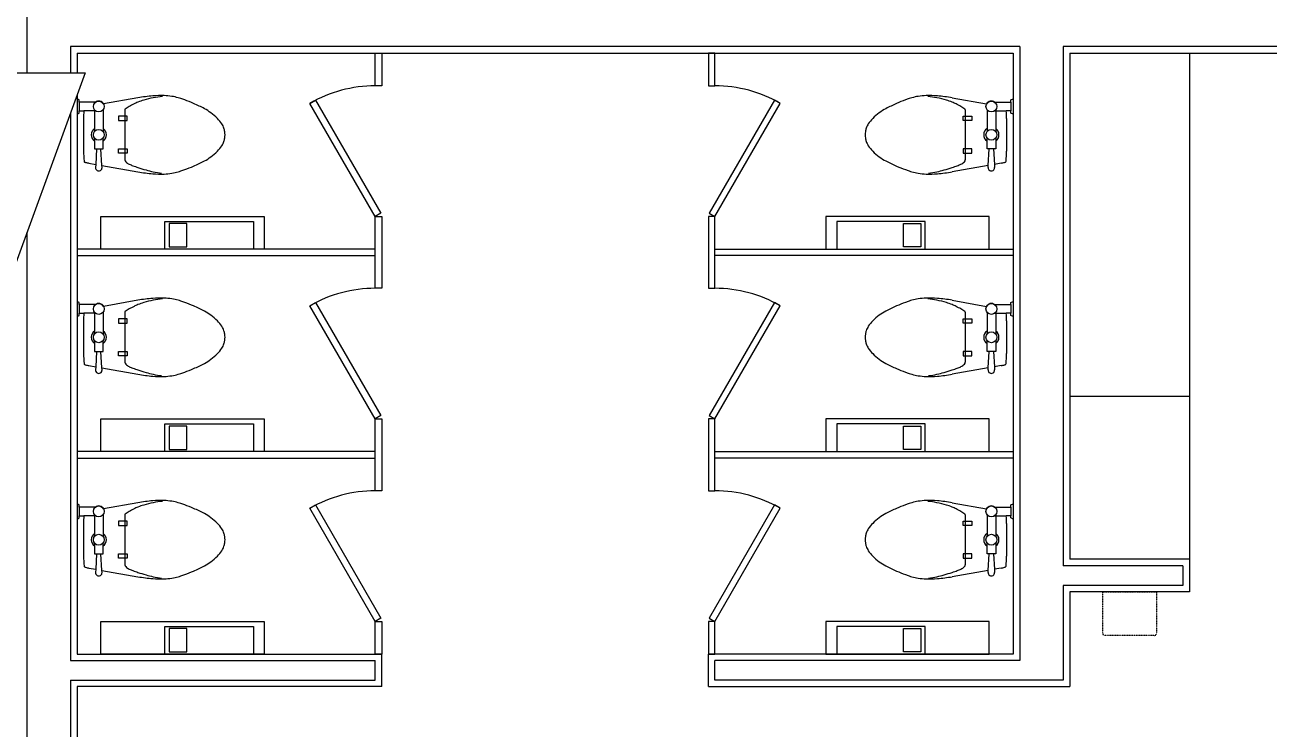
# Model space of a CAD drawing. Header units: millimetres. Extents: x -7718 to 414843, y 91724 to 341395.
# Drawn here: x 121243 to 126958, y 173794 to 177029 of the extents above; entities that cross this region are included whole.
import ezdxf

# ---------------------------------------------------------------- set-up
doc = ezdxf.new("R2010")
doc.units = ezdxf.units.MM
doc.header["$LTSCALE"] = 200
doc.header["$MEASUREMENT"] = 0
doc.linetypes.add('HIDDEN2', pattern=[0.188, 0.125, -0.063])
doc.layers.add('e-plan', color=9, linetype='CONTINUOUS')

msp = doc.modelspace()

# ---------------------------------------------------------------- linework, layer by layer
at = {"layer": 'e-plan'}
for p, q in [((121252.6, 180988.6), (121252.6, 176808.6)), ((121452.6, 176928.6), (121452.6, 176808.6)), ((125812.6, 176928.6), (121452.6, 176928.6)), ((121482.6, 176898.6), (121482.6, 176808.6)), ((121482.6, 176898.6), (125782.6, 176898.6)), ((122852.6, 176748.6), (122852.6, 176898.6)), ((122852.6, 176898.6), (122882.6, 176898.6)), ((122882.6, 176898.6), (122882.6, 176748.6)), ((124412.6, 176898.6), (124382.6, 176898.6)), ((124382.6, 176898.6), (124382.6, 176748.6)), ((124412.6, 176748.6), (124412.6, 176898.6)), ((125782.6, 176898.6), (125782.6, 174138.6)), ((125812.6, 176928.6), (125812.6, 174108.6)), ((128702.6, 176928.6), (126012.6, 176928.6)), ((126012.6, 176928.6), (126012.6, 174543.6)), ((126042.6, 176898.6), (128672.6, 176898.6)), ((126042.6, 176898.6), (126042.6, 174573.6)), ((121519.5, 176808.6), (117581.4, 166005.9)), ((118001.7, 176808.6), (121519.5, 176808.6)), ((122882.6, 176748.6), (122852.6, 176748.6)), ((124382.6, 176748.6), (124412.6, 176748.6)), ((121482.6, 176707.2), (121482.6, 174138.6)), ((121482.6, 176688.6), (121482.6, 176618.6)), ((121492.6, 176683.6), (121482.6, 176688.6)), ((121492.6, 176673.6), (121492.6, 176683.6)), ((121492.6, 176673.6), (121492.6, 176633.6)), ((121567.6, 176673.6), (121492.6, 176673.6)), ((121762.6, 176693.6), (121604.5, 176665.7)), ((122552.6, 176668.2), (122578.6, 176683.2)), ((122852.6, 176148.6), (122552.6, 176668.2)), ((122578.6, 176683.2), (122878.6, 176163.6)), ((124686.6, 176683.2), (124386.6, 176163.6)), ((124412.6, 176148.6), (124712.6, 176668.2)), ((124712.6, 176668.2), (124686.6, 176683.2)), ((125502.6, 176693.6), (125660.7, 176665.7)), ((125697.6, 176673.6), (125772.6, 176673.6)), ((125772.6, 176683.6), (125782.6, 176688.6)), ((125772.6, 176673.6), (125772.6, 176683.6)), ((125772.6, 176673.6), (125772.6, 176633.6)), ((125782.6, 176688.6), (125782.6, 176618.6)), ((121452.6, 176624.9), (121452.6, 174108.6)), ((121482.6, 176618.6), (121492.6, 176623.6)), ((121492.6, 176623.6), (121492.6, 176633.6)), ((121492.6, 176633.6), (121513.9, 176633.6)), ((121567.6, 176633.6), (121513.9, 176633.6)), ((121562.6, 176638.6), (121562.6, 176538.6)), ((121602.6, 176638.6), (121602.6, 176538.6)), ((121712.6, 176608.6), (121672.6, 176608.6)), ((121672.6, 176608.6), (121672.6, 176588.6)), ((121702.6, 176638.6), (121702.6, 176523.6)), ((121712.6, 176588.6), (121712.6, 176608.6)), ((125552.6, 176588.6), (125552.6, 176608.6)), ((125552.6, 176608.6), (125592.6, 176608.6)), ((125562.6, 176638.6), (125562.6, 176523.6)), ((125592.6, 176608.6), (125592.6, 176588.6)), ((125662.6, 176638.6), (125662.6, 176538.6)), ((125697.6, 176633.6), (125751.2, 176633.6)), ((125702.6, 176638.6), (125702.6, 176538.6)), ((125772.6, 176633.6), (125751.2, 176633.6)), ((125772.6, 176623.6), (125772.6, 176633.6)), ((125782.6, 176618.6), (125772.6, 176623.6)), ((121512.6, 176598.6), (121512.6, 176523.6)), ((121672.6, 176588.6), (121712.6, 176588.6)), ((125592.6, 176588.6), (125552.6, 176588.6)), ((125752.6, 176598.6), (125752.6, 176523.6)), ((121512.6, 176523.6), (121512.6, 176448.6)), ((121562.6, 176508.6), (121562.6, 176458.6)), ((121602.6, 176458.6), (121602.6, 176508.6)), ((121702.6, 176523.6), (121702.6, 176408.6)), ((125562.6, 176523.6), (125562.6, 176408.6)), ((125662.6, 176458.6), (125662.6, 176508.6)), ((125702.6, 176508.6), (125702.6, 176458.6)), ((125752.6, 176523.6), (125752.6, 176448.6)), ((121562.6, 176458.6), (121602.6, 176458.6)), ((121572.6, 176458.6), (121568.4, 176388)), ((121597, 176382.8), (121592.6, 176458.6)), ((121672.6, 176458.6), (121712.6, 176458.6)), ((121672.6, 176438.6), (121672.6, 176458.6)), ((121712.6, 176438.6), (121672.6, 176438.6)), ((121712.6, 176458.6), (121712.6, 176438.6)), ((125592.6, 176458.6), (125552.6, 176458.6)), ((125552.6, 176458.6), (125552.6, 176438.6)), ((125552.6, 176438.6), (125592.6, 176438.6)), ((125592.6, 176438.6), (125592.6, 176458.6)), ((125702.6, 176458.6), (125662.6, 176458.6)), ((125668.1, 176382.8), (125672.6, 176458.6)), ((125692.6, 176458.6), (125696.7, 176388)), ((121537.6, 176393.6), (121568.4, 176388)), ((121568.4, 176388), (121567.6, 176373.6)), ((121597.6, 176373.6), (121597, 176382.8)), ((121597, 176382.8), (121762.6, 176353.6)), ((125668.1, 176382.8), (125502.6, 176353.6)), ((125667.6, 176373.6), (125668.1, 176382.8)), ((125727.6, 176393.6), (125696.7, 176388)), ((125696.7, 176388), (125697.6, 176373.6)), ((121592.6, 175998.6), (121592.6, 176148.6)), ((121592.6, 176148.6), (122342.6, 176148.6)), ((122342.6, 176148.6), (122342.6, 175998.6)), ((122878.6, 176163.6), (122852.6, 176148.6)), ((122852.6, 175818.6), (122852.6, 176148.6)), ((122852.6, 176148.6), (122882.6, 176148.6)), ((122882.6, 176148.6), (122882.6, 175818.6)), ((124412.6, 176148.6), (124382.6, 176148.6)), ((124382.6, 176148.6), (124382.6, 175818.6)), ((124386.6, 176163.6), (124412.6, 176148.6)), ((124412.6, 175818.6), (124412.6, 176148.6)), ((125672.6, 176148.6), (124922.6, 176148.6)), ((124922.6, 176148.6), (124922.6, 175998.6)), ((125672.6, 175998.6), (125672.6, 176148.6)), ((121886.6, 175998.6), (121886.6, 176125.6)), ((121886.6, 176125.6), (122292.6, 176125.6)), ((121986.6, 176115.6), (121906.6, 176115.6)), ((121906.6, 176115.6), (121906.6, 176008.6)), ((121986.6, 176008.6), (121986.6, 176115.6)), ((122292.6, 176125.6), (122292.6, 175998.6)), ((124972.6, 176125.6), (124972.6, 175998.6)), ((125378.6, 176125.6), (124972.6, 176125.6)), ((125278.6, 176008.6), (125278.6, 176115.6)), ((125278.6, 176115.6), (125358.6, 176115.6)), ((125358.6, 176115.6), (125358.6, 176008.6)), ((125378.6, 175998.6), (125378.6, 176125.6)), ((121252.6, 176076.3), (121252.6, 170958.6)), ((121886.4, 175998.5), (121482.6, 175998.6)), ((121482.6, 175998.6), (121482.6, 175968.6)), ((122342.6, 175998.6), (121592.6, 175998.6)), ((122292.4, 175998.4), (121886.4, 175998.5)), ((122292.6, 175998.6), (121886.6, 175998.6)), ((121906.6, 176008.6), (121986.6, 176008.6)), ((122342.4, 175998.4), (122292.4, 175998.4)), ((122292.4, 175998.4), (122292.4, 175998.4)), ((122852.6, 175998.6), (122342.4, 175998.6)), ((122342.4, 175998.6), (122342.4, 175998.4)), ((122852.6, 175968.6), (122852.6, 175998.6)), ((124412.6, 175968.6), (124412.6, 175998.6)), ((124412.6, 175998.6), (124922.7, 175998.6)), ((124922.6, 175998.6), (125672.6, 175998.6)), ((124922.7, 175998.6), (124922.7, 175998.4)), ((124922.7, 175998.4), (124972.7, 175998.4)), ((124972.6, 175998.6), (125378.6, 175998.6)), ((124972.7, 175998.4), (125378.7, 175998.5)), ((124972.7, 175998.4), (124972.7, 175998.4)), ((125358.6, 176008.6), (125278.6, 176008.6)), ((125378.7, 175998.5), (125782.6, 175998.6)), ((125782.6, 175998.6), (125782.6, 175968.6)), ((121482.6, 175968.6), (122852.6, 175968.6)), ((125782.6, 175968.6), (124412.6, 175968.6)), ((122882.6, 175818.6), (122852.6, 175818.6)), ((124382.6, 175818.6), (124412.6, 175818.6)), ((121482.6, 175758.6), (121482.6, 175688.6)), ((121492.6, 175753.6), (121482.6, 175758.6)), ((121492.6, 175743.6), (121492.6, 175753.6)), ((121492.6, 175743.6), (121492.6, 175703.6)), ((121567.6, 175743.6), (121492.6, 175743.6)), ((121762.6, 175763.6), (121604.5, 175735.7)), ((122552.6, 175738.2), (122578.6, 175753.2)), ((122578.6, 175753.2), (122878.6, 175233.6)), ((124686.6, 175753.2), (124386.6, 175233.6)), ((124712.6, 175738.2), (124686.6, 175753.2)), ((125502.6, 175763.6), (125660.7, 175735.7)), ((125697.6, 175743.6), (125772.6, 175743.6)), ((125772.6, 175753.6), (125782.6, 175758.6)), ((125772.6, 175743.6), (125772.6, 175753.6)), ((125772.6, 175743.6), (125772.6, 175703.6)), ((125782.6, 175758.6), (125782.6, 175688.6)), ((121482.6, 175688.6), (121492.6, 175693.6)), ((121492.6, 175693.6), (121492.6, 175703.6)), ((121492.6, 175703.6), (121513.9, 175703.6)), ((121567.6, 175703.6), (121513.9, 175703.6)), ((121562.6, 175708.6), (121562.6, 175608.6)), ((121602.6, 175708.6), (121602.6, 175608.6)), ((121702.6, 175708.6), (121702.6, 175593.6)), ((122852.6, 175218.6), (122552.6, 175738.2)), ((124412.6, 175218.6), (124712.6, 175738.2)), ((125562.6, 175708.6), (125562.6, 175593.6)), ((125662.6, 175708.6), (125662.6, 175608.6)), ((125697.6, 175703.6), (125751.2, 175703.6)), ((125702.6, 175708.6), (125702.6, 175608.6)), ((125772.6, 175703.6), (125751.2, 175703.6)), ((125772.6, 175693.6), (125772.6, 175703.6)), ((125782.6, 175688.6), (125772.6, 175693.6)), ((121512.6, 175668.6), (121512.6, 175593.6)), ((121712.6, 175678.6), (121672.6, 175678.6)), ((121672.6, 175678.6), (121672.6, 175658.6)), ((121672.6, 175658.6), (121712.6, 175658.6)), ((121712.6, 175658.6), (121712.6, 175678.6)), ((125552.6, 175658.6), (125552.6, 175678.6)), ((125552.6, 175678.6), (125592.6, 175678.6)), ((125592.6, 175658.6), (125552.6, 175658.6)), ((125592.6, 175678.6), (125592.6, 175658.6)), ((125752.6, 175668.6), (125752.6, 175593.6)), ((121512.6, 175593.6), (121512.6, 175518.6)), ((121562.6, 175578.6), (121562.6, 175528.6)), ((121602.6, 175528.6), (121602.6, 175578.6)), ((121702.6, 175593.6), (121702.6, 175478.6)), ((125562.6, 175593.6), (125562.6, 175478.6)), ((125662.6, 175528.6), (125662.6, 175578.6)), ((125702.6, 175578.6), (125702.6, 175528.6)), ((125752.6, 175593.6), (125752.6, 175518.6)), ((121562.6, 175528.6), (121602.6, 175528.6)), ((121572.6, 175528.6), (121568.4, 175458)), ((121597, 175452.8), (121592.6, 175528.6)), ((121672.6, 175528.6), (121712.6, 175528.6)), ((121672.6, 175508.6), (121672.6, 175528.6)), ((121712.6, 175528.6), (121712.6, 175508.6)), ((125592.6, 175528.6), (125552.6, 175528.6)), ((125552.6, 175528.6), (125552.6, 175508.6)), ((125592.6, 175508.6), (125592.6, 175528.6)), ((125702.6, 175528.6), (125662.6, 175528.6)), ((125668.1, 175452.8), (125672.6, 175528.6)), ((125692.6, 175528.6), (125696.7, 175458)), ((121537.6, 175463.6), (121568.4, 175458)), ((121568.4, 175458), (121567.6, 175443.6)), ((121712.6, 175508.6), (121672.6, 175508.6)), ((125552.6, 175508.6), (125592.6, 175508.6)), ((125727.6, 175463.6), (125696.7, 175458)), ((125696.7, 175458), (125697.6, 175443.6)), ((121597.6, 175443.6), (121597, 175452.8)), ((121597, 175452.8), (121762.6, 175423.6)), ((125668.1, 175452.8), (125502.6, 175423.6)), ((125667.6, 175443.6), (125668.1, 175452.8)), ((122878.6, 175233.6), (122852.6, 175218.6)), ((124386.6, 175233.6), (124412.6, 175218.6)), ((121592.6, 175068.6), (121592.6, 175218.6)), ((121592.6, 175218.6), (122342.6, 175218.6)), ((121886.6, 175068.6), (121886.6, 175195.6)), ((121886.6, 175195.6), (122292.6, 175195.6)), ((121986.6, 175185.6), (121906.6, 175185.6)), ((121906.6, 175185.6), (121906.6, 175078.6)), ((121986.6, 175078.6), (121986.6, 175185.6)), ((122292.6, 175195.6), (122292.6, 175068.6)), ((122342.6, 175218.6), (122342.6, 175068.6)), ((122852.6, 174888.6), (122852.6, 175218.6)), ((122852.6, 175218.6), (122882.6, 175218.6)), ((122882.6, 175218.6), (122882.6, 174888.6)), ((124412.6, 175218.6), (124382.6, 175218.6)), ((124382.6, 175218.6), (124382.6, 174888.6)), ((124412.6, 174888.6), (124412.6, 175218.6)), ((125672.6, 175218.6), (124922.6, 175218.6)), ((124922.6, 175218.6), (124922.6, 175068.6)), ((124972.6, 175195.6), (124972.6, 175068.6)), ((125378.6, 175195.6), (124972.6, 175195.6)), ((125278.6, 175078.6), (125278.6, 175185.6)), ((125278.6, 175185.6), (125358.6, 175185.6)), ((125358.6, 175185.6), (125358.6, 175078.6)), ((125378.6, 175068.6), (125378.6, 175195.6)), ((125672.6, 175068.6), (125672.6, 175218.6)), ((121886.4, 175068.5), (121482.6, 175068.6)), ((121482.6, 175068.6), (121482.6, 175038.6)), ((122342.6, 175068.6), (121592.6, 175068.6)), ((122292.4, 175068.4), (121886.4, 175068.5)), ((122292.6, 175068.6), (121886.6, 175068.6)), ((121906.6, 175078.6), (121986.6, 175078.6)), ((122342.4, 175068.4), (122292.4, 175068.4)), ((122292.4, 175068.4), (122292.4, 175068.4)), ((122852.6, 175068.6), (122342.4, 175068.6)), ((122342.4, 175068.6), (122342.4, 175068.4)), ((122852.6, 175038.6), (122852.6, 175068.6)), ((124412.6, 175038.6), (124412.6, 175068.6)), ((124412.6, 175068.6), (124922.7, 175068.6)), ((124922.6, 175068.6), (125672.6, 175068.6)), ((124922.7, 175068.6), (124922.7, 175068.4)), ((124922.7, 175068.4), (124972.7, 175068.4)), ((124972.6, 175068.6), (125378.6, 175068.6)), ((124972.7, 175068.4), (125378.7, 175068.5)), ((124972.7, 175068.4), (124972.7, 175068.4)), ((125358.6, 175078.6), (125278.6, 175078.6)), ((125378.7, 175068.5), (125782.6, 175068.6)), ((125782.6, 175068.6), (125782.6, 175038.6)), ((121482.6, 175038.6), (122852.6, 175038.6)), ((125782.6, 175038.6), (124412.6, 175038.6)), ((122882.6, 174888.6), (122852.6, 174888.6)), ((124382.6, 174888.6), (124412.6, 174888.6)), ((121482.6, 174828.6), (121482.6, 174758.6)), ((121492.6, 174823.6), (121482.6, 174828.6)), ((121762.6, 174833.6), (121604.5, 174805.7)), ((125502.6, 174833.6), (125660.7, 174805.7)), ((125772.6, 174823.6), (125782.6, 174828.6)), ((125782.6, 174828.6), (125782.6, 174758.6)), ((121492.6, 174813.6), (121492.6, 174823.6)), ((121492.6, 174813.6), (121492.6, 174773.6)), ((121567.6, 174813.6), (121492.6, 174813.6)), ((121492.6, 174763.6), (121492.6, 174773.6)), ((121492.6, 174773.6), (121513.9, 174773.6)), ((121567.6, 174773.6), (121513.9, 174773.6)), ((121562.6, 174778.6), (121562.6, 174678.6)), ((121602.6, 174778.6), (121602.6, 174678.6)), ((121702.6, 174778.6), (121702.6, 174663.6)), ((122552.6, 174808.2), (122578.6, 174823.2)), ((122852.6, 174288.6), (122552.6, 174808.2)), ((122578.6, 174823.2), (122878.6, 174303.6)), ((124686.6, 174823.2), (124386.6, 174303.6)), ((124412.6, 174288.6), (124712.6, 174808.2)), ((124712.6, 174808.2), (124686.6, 174823.2)), ((125562.6, 174778.6), (125562.6, 174663.6)), ((125662.6, 174778.6), (125662.6, 174678.6)), ((125697.6, 174813.6), (125772.6, 174813.6)), ((125697.6, 174773.6), (125751.2, 174773.6)), ((125702.6, 174778.6), (125702.6, 174678.6)), ((125772.6, 174773.6), (125751.2, 174773.6)), ((125772.6, 174813.6), (125772.6, 174823.6)), ((125772.6, 174813.6), (125772.6, 174773.6)), ((125772.6, 174763.6), (125772.6, 174773.6)), ((121482.6, 174758.6), (121492.6, 174763.6)), ((121512.6, 174738.6), (121512.6, 174663.6)), ((121712.6, 174748.6), (121672.6, 174748.6)), ((121672.6, 174748.6), (121672.6, 174728.6)), ((121672.6, 174728.6), (121712.6, 174728.6)), ((121712.6, 174728.6), (121712.6, 174748.6)), ((125552.6, 174728.6), (125552.6, 174748.6)), ((125552.6, 174748.6), (125592.6, 174748.6)), ((125592.6, 174728.6), (125552.6, 174728.6)), ((125592.6, 174748.6), (125592.6, 174728.6)), ((125752.6, 174738.6), (125752.6, 174663.6)), ((125782.6, 174758.6), (125772.6, 174763.6)), ((121512.6, 174663.6), (121512.6, 174588.6)), ((121702.6, 174663.6), (121702.6, 174548.6)), ((125562.6, 174663.6), (125562.6, 174548.6)), ((125752.6, 174663.6), (125752.6, 174588.6)), ((121562.6, 174648.6), (121562.6, 174598.6)), ((121602.6, 174598.6), (121602.6, 174648.6)), ((125662.6, 174598.6), (125662.6, 174648.6)), ((125702.6, 174648.6), (125702.6, 174598.6)), ((121562.6, 174598.6), (121602.6, 174598.6)), ((121572.6, 174598.6), (121568.4, 174528)), ((121597, 174522.8), (121592.6, 174598.6)), ((121672.6, 174598.6), (121712.6, 174598.6)), ((121672.6, 174578.6), (121672.6, 174598.6)), ((121712.6, 174578.6), (121672.6, 174578.6)), ((121712.6, 174598.6), (121712.6, 174578.6)), ((125592.6, 174598.6), (125552.6, 174598.6)), ((125552.6, 174598.6), (125552.6, 174578.6)), ((125552.6, 174578.6), (125592.6, 174578.6)), ((125592.6, 174578.6), (125592.6, 174598.6)), ((125702.6, 174598.6), (125662.6, 174598.6)), ((125668.1, 174522.8), (125672.6, 174598.6)), ((125692.6, 174598.6), (125696.7, 174528)), ((126562.6, 174543.6), (126012.6, 174543.6)), ((126592.6, 174573.6), (126042.6, 174573.6)), ((126562.6, 174543.6), (126562.6, 174453.6)), ((126592.6, 174573.6), (126592.6, 174423.6)), ((121537.6, 174533.6), (121568.4, 174528)), ((121568.4, 174528), (121567.6, 174513.6)), ((121597.6, 174513.6), (121597, 174522.8)), ((121597, 174522.8), (121762.6, 174493.6)), ((125668.1, 174522.8), (125502.6, 174493.6)), ((125667.6, 174513.6), (125668.1, 174522.8)), ((125727.6, 174533.6), (125696.7, 174528)), ((125696.7, 174528), (125697.6, 174513.6)), ((126012.6, 174453.6), (126012.6, 174018.6)), ((126562.6, 174453.6), (126012.6, 174453.6)), ((126042.6, 174423.6), (126042.6, 173988.6)), ((126592.6, 174423.6), (126042.6, 174423.6)), ((121592.6, 174138.6), (121592.6, 174288.6)), ((121592.6, 174288.6), (122342.6, 174288.6)), ((121886.6, 174138.6), (121886.6, 174265.6)), ((121886.6, 174265.6), (122292.6, 174265.6)), ((122292.6, 174265.6), (122292.6, 174138.6)), ((122342.6, 174288.6), (122342.6, 174138.6)), ((122878.6, 174303.6), (122852.6, 174288.6)), ((122852.6, 174138.6), (122852.6, 174288.6)), ((122852.6, 174288.6), (122882.6, 174288.6)), ((122882.6, 174288.6), (122882.6, 174138.6)), ((124412.6, 174288.6), (124382.6, 174288.6)), ((124382.6, 174288.6), (124382.6, 174138.6)), ((124386.6, 174303.6), (124412.6, 174288.6)), ((124412.6, 174138.6), (124412.6, 174288.6)), ((125672.6, 174288.6), (124922.6, 174288.6)), ((124922.6, 174288.6), (124922.6, 174138.6)), ((124972.6, 174265.6), (124972.6, 174138.6)), ((125378.6, 174265.6), (124972.6, 174265.6)), ((125378.6, 174138.6), (125378.6, 174265.6)), ((125672.6, 174138.6), (125672.6, 174288.6)), ((121986.6, 174255.6), (121906.6, 174255.6)), ((121906.6, 174255.6), (121906.6, 174148.6)), ((121986.6, 174148.6), (121986.6, 174255.6)), ((125278.6, 174148.6), (125278.6, 174255.6)), ((125278.6, 174255.6), (125358.6, 174255.6)), ((125358.6, 174255.6), (125358.6, 174148.6)), ((121906.6, 174148.6), (121986.6, 174148.6)), ((125358.6, 174148.6), (125278.6, 174148.6)), ((121452.6, 174108.6), (122852.6, 174108.6)), ((121482.6, 174138.6), (122882.6, 174138.6)), ((122342.6, 174138.6), (121592.6, 174138.6)), ((122292.6, 174138.6), (121886.6, 174138.6)), ((122882.6, 174138.6), (122852.6, 174138.6)), ((122852.6, 174018.6), (122852.6, 174108.6)), ((122882.6, 173988.6), (122882.6, 174138.6)), ((124382.6, 173988.6), (124382.6, 174138.6)), ((125782.6, 174138.6), (124382.6, 174138.6)), ((124382.6, 174138.6), (124412.6, 174138.6)), ((125812.6, 174108.6), (124412.6, 174108.6)), ((124412.6, 174018.6), (124412.6, 174108.6)), ((124922.6, 174138.6), (125672.6, 174138.6)), ((124972.6, 174138.6), (125378.6, 174138.6)), ((121452.6, 174018.6), (121452.6, 171158.6)), ((121452.6, 174018.6), (122852.6, 174018.6)), ((121482.6, 173988.6), (121482.6, 171188.6)), ((122882.6, 173988.6), (121482.6, 173988.6)), ((124382.6, 173988.6), (126042.6, 173988.6)), ((126012.6, 174018.6), (124412.6, 174018.6))]:
    msp.add_line(p, q, dxfattribs=at)
at = {"layer": 'e-plan', "ltscale": 400}
for p, q in [((126592.6, 176898.6), (126592.6, 174573.6)), ((126042.6, 175323.6), (126592.6, 175323.6))]:
    msp.add_line(p, q, dxfattribs=at)
at = {"layer": 'e-plan', "linetype": 'HIDDEN2', "ltscale": 0.005}
for p, q in [((126194.1, 174233.6), (126194.1, 174423.6)), ((126194.1, 174423.6), (126441.1, 174423.6)), ((126441.1, 174423.6), (126441.1, 174233.6)), ((126431.1, 174223.6), (126204.1, 174223.6))]:
    msp.add_line(p, q, dxfattribs=at)
at = {"layer": 'e-plan'}
for centre in [(121582.6, 176653.6), (125682.6, 176653.6), (121582.6, 176523.6), (125682.6, 176523.6), (121582.6, 175723.6), (125682.6, 175723.6), (121582.6, 175593.6), (125682.6, 175593.6), (121582.6, 174793.6), (125682.6, 174793.6), (121582.6, 174663.6), (125682.6, 174663.6)]:
    msp.add_circle(centre, 25, dxfattribs=at)
for centre, radius, start, end in [((122852.6, 176148.6), 600, 90, 120), ((124412.6, 176148.6), 600, 60, 90), ((121582.6, 176653.6), 25, 28.9372, 126.8699), ((121956.8, 176240.7), 474.7, 116.5651, 119.5675), ((121879.9, 176394.5), 302.8, 112.8053, 116.5651), ((121895.1, 175930.2), 774.8, 94.7636, 99.8466), ((121853.4, 176457.5), 234.4, 105.9454, 112.8053), ((121953.6, 176106.8), 599.2, 101.6565, 105.9454), ((121867.4, 176262.5), 441.4, 88.0277, 94.7636), ((121900.7, 176363.3), 337.2, 94.3987, 101.6565), ((121872.1, 176400.2), 303.5, 81.2538, 88.0277), ((121885.9, 176489.8), 212.9, 73.1639, 81.2538), ((121815.5, 176257.3), 455.9, 71.5651, 73.1639), ((121641.3, 175734.7), 1006.7, 70.4892, 71.5651), ((121789.7, 176153.5), 562.4, 66.0375, 70.4892), ((121658, 175857), 886.9, 62.4927, 66.0375), ((125607.2, 175857), 886.9, 113.9625, 117.5073), ((125475.4, 176153.5), 562.4, 109.5108, 113.9625), ((125623.8, 175734.7), 1006.7, 108.4349, 109.5108), ((125449.6, 176257.3), 455.9, 106.8361, 108.4349), ((125379.2, 176489.8), 212.9, 98.7462, 106.8361), ((125393, 176400.2), 303.5, 91.9723, 98.7462), ((125397.8, 176262.5), 441.4, 85.2364, 91.9723), ((125364.4, 176363.3), 337.2, 78.3435, 85.6013), ((125311.5, 176106.8), 599.2, 74.0546, 78.3435), ((125370.1, 175930.2), 774.8, 80.1534, 85.2364), ((125411.7, 176457.5), 234.4, 67.1947, 74.0546), ((125385.2, 176394.5), 302.8, 63.4349, 67.1947), ((125308.3, 176240.7), 474.7, 60.4325, 63.4349), ((125682.6, 176653.6), 25, 53.1301, 151.0628), ((121975.3, 176598.6), 462.7, 175.6617, 180), ((121706.1, 176638.6), 3.54, 126.8699, 180), ((121808.6, 176501.9), 174.4, 119.5675, 126.8699), ((121967.2, 176450.9), 217.3, 53.1301, 62.4927), ((121933.7, 176406.2), 273.1, 44.7808, 53.1301), ((125331.4, 176406.2), 273.1, 126.8699, 135.2192), ((125297.9, 176450.9), 217.3, 117.5073, 126.8699), ((125456.5, 176501.9), 174.4, 53.1301, 60.4325), ((125559, 176638.6), 3.54, 0, 53.1301), ((125289.9, 176598.6), 462.7, 0, 4.3383), ((121582.6, 176523.6), 35, 124.8499, 235.1501), ((121582.6, 176523.6), 35, 304.8499, 55.1501), ((122010.5, 176482.4), 165, 33.6901, 44.7808), ((122079, 176528.1), 82.6, 17.9901, 33.6901), ((122054.9, 176520.3), 107.9, 9.4623, 17.9901), ((125210.2, 176520.3), 107.9, 162.0099, 170.5377), ((125186.1, 176528.1), 82.6, 146.3099, 162.0099), ((125254.7, 176482.4), 165, 135.2192, 146.3099), ((125682.6, 176523.6), 35, 124.8499, 235.1501), ((125682.6, 176523.6), 35, 304.8499, 55.1501), ((122079, 176519.1), 82.6, 326.3099, 342.0099), ((122054.9, 176526.9), 107.9, 342.0099, 350.5377), ((122074.9, 176523.6), 87.7, 360, 9.4623), ((122074.9, 176523.6), 87.7, 350.5377, 0), ((125190.2, 176523.6), 87.7, 170.5377, 180), ((125190.2, 176523.6), 87.7, 180, 189.4623), ((125210.2, 176526.9), 107.9, 189.4623, 197.9901), ((125186.1, 176519.1), 82.6, 197.9901, 213.6901), ((121975.3, 176448.6), 462.7, 180, 185.7106), ((121933.7, 176640.9), 273.1, 306.8699, 315.2192), ((122010.5, 176564.8), 165, 315.2192, 326.3099), ((125254.7, 176564.8), 165, 213.6901, 224.7808), ((125331.4, 176640.9), 273.1, 224.7808, 233.1301), ((125289.9, 176448.6), 462.7, 354.2894, 360), ((121519.9, 176403), 5.01, 185.7106, 242.9263), ((121526.7, 176416.4), 20, 242.9263, 255.9638), ((121582.7, 176640.5), 251, 255.9638, 259.6403), ((121582.6, 176372.7), 15, 176.6335, 3.3665), ((121714.9, 176408.6), 12.3, 180, 225), ((121744.9, 176438.6), 54.8, 225, 245.9278), ((121841.4, 176654.5), 291.3, 245.9278, 249.444), ((121937, 176909.6), 563.7, 249.444, 251.9714), ((122091.9, 177385.5), 1064.2, 251.9714, 254.0546), ((121789.7, 176893.7), 562.4, 289.5108, 293.9625), ((121658, 177190.2), 886.9, 293.9625, 297.5073), ((121967.2, 176596.3), 217.3, 297.5073, 306.8699), ((125297.9, 176596.3), 217.3, 233.1301, 242.4927), ((125607.2, 177190.2), 886.9, 242.4927, 246.0375), ((125475.4, 176893.7), 562.4, 246.0375, 250.4892), ((125173.2, 177385.5), 1064.2, 285.9454, 288.0286), ((125328.1, 176909.6), 563.7, 288.0286, 290.556), ((125423.8, 176654.5), 291.3, 290.556, 294.0722), ((125520.2, 176438.6), 54.8, 294.0722, 315), ((125550.2, 176408.6), 12.3, 315, 0), ((125682.6, 176372.7), 15, 176.6335, 3.3665), ((125682.4, 176640.5), 251, 280.3597, 284.0362), ((125738.4, 176416.4), 20, 284.0362, 297.0737), ((125745.3, 176403), 5.01, 297.0737, 354.2894), ((121895.1, 177117), 774.8, 260.1534, 265.2364), ((122027, 177158.2), 827.8, 254.0546, 256.4166), ((121867.4, 176784.7), 441.4, 265.2364, 271.9723), ((121890, 176591.1), 244.3, 256.4166, 265.6013), ((121872.1, 176646.9), 303.5, 271.9723, 278.7462), ((121885.9, 176557.4), 212.9, 278.7462, 286.8361), ((121815.5, 176789.9), 455.9, 286.8361, 288.4349), ((121641.3, 177312.5), 1006.7, 288.4349, 289.5108), ((125623.8, 177312.5), 1006.7, 250.4892, 251.5651), ((125449.6, 176789.9), 455.9, 251.5651, 253.1639), ((125379.2, 176557.4), 212.9, 253.1639, 261.2538), ((125393, 176646.9), 303.5, 261.2538, 268.0277), ((125397.8, 176784.7), 441.4, 268.0277, 274.7636), ((125375.2, 176591.1), 244.3, 274.3987, 283.5834), ((125238.1, 177158.2), 827.8, 283.5834, 285.9454), ((125370.1, 177117), 774.8, 274.7636, 279.8466), ((122852.6, 175218.6), 600, 90, 120), ((124412.6, 175218.6), 600, 60, 90), ((121582.6, 175723.6), 25, 28.9372, 126.8699), ((121879.9, 175464.5), 302.8, 112.8053, 116.5651), ((121895.1, 175000.2), 774.8, 94.7636, 99.8466), ((121853.4, 175527.5), 234.4, 105.9454, 112.8053), ((121953.6, 175176.8), 599.2, 101.6565, 105.9454), ((121867.4, 175332.5), 441.4, 88.0277, 94.7636), ((121900.7, 175433.3), 337.2, 94.3987, 101.6565), ((121872.1, 175470.2), 303.5, 81.2538, 88.0277), ((121885.9, 175559.8), 212.9, 73.1639, 81.2538), ((121815.5, 175327.3), 455.9, 71.5651, 73.1639), ((121641.3, 174804.7), 1006.7, 70.4892, 71.5651), ((121789.7, 175223.5), 562.4, 66.0375, 70.4892), ((125475.4, 175223.5), 562.4, 109.5108, 113.9625), ((125623.8, 174804.7), 1006.7, 108.4349, 109.5108), ((125449.6, 175327.3), 455.9, 106.8361, 108.4349), ((125379.2, 175559.8), 212.9, 98.7462, 106.8361), ((125393, 175470.2), 303.5, 91.9723, 98.7462), ((125397.8, 175332.5), 441.4, 85.2364, 91.9723), ((125364.4, 175433.3), 337.2, 78.3435, 85.6013), ((125311.5, 175176.8), 599.2, 74.0546, 78.3435), ((125370.1, 175000.2), 774.8, 80.1534, 85.2364), ((125411.7, 175527.5), 234.4, 67.1947, 74.0546), ((125385.2, 175464.5), 302.8, 63.4349, 67.1947), ((125682.6, 175723.6), 25, 53.1301, 151.0628), ((121975.3, 175668.6), 462.7, 175.6617, 180), ((121706.1, 175708.6), 3.54, 126.8699, 180), ((121808.6, 175571.9), 174.4, 119.5675, 126.8699), ((121956.8, 175310.7), 474.7, 116.5651, 119.5675), ((121658, 174927), 886.9, 62.4927, 66.0375), ((121967.2, 175520.9), 217.3, 53.1301, 62.4927), ((121933.7, 175476.2), 273.1, 44.7808, 53.1301), ((125331.4, 175476.2), 273.1, 126.8699, 135.2192), ((125297.9, 175520.9), 217.3, 117.5073, 126.8699), ((125607.2, 174927), 886.9, 113.9625, 117.5073), ((125308.3, 175310.7), 474.7, 60.4325, 63.4349), ((125456.5, 175571.9), 174.4, 53.1301, 60.4325), ((125559, 175708.6), 3.54, 0, 53.1301), ((125289.9, 175668.6), 462.7, 0, 4.3383), ((122010.5, 175552.4), 165, 33.6901, 44.7808), ((122079, 175598.1), 82.6, 17.9901, 33.6901), ((125186.1, 175598.1), 82.6, 146.3099, 162.0099), ((125254.7, 175552.4), 165, 135.2192, 146.3099), ((121582.6, 175593.6), 35, 124.8499, 235.1501), ((121582.6, 175593.6), 35, 304.8499, 55.1501), ((122054.9, 175590.3), 107.9, 9.4623, 17.9901), ((122054.9, 175596.9), 107.9, 342.0099, 350.5377), ((122074.9, 175593.6), 87.7, 360, 9.4623), ((122074.9, 175593.6), 87.7, 350.5377, 0), ((125190.2, 175593.6), 87.7, 170.5377, 180), ((125190.2, 175593.6), 87.7, 180, 189.4623), ((125210.2, 175590.3), 107.9, 162.0099, 170.5377), ((125210.2, 175596.9), 107.9, 189.4623, 197.9901), ((125682.6, 175593.6), 35, 124.8499, 235.1501), ((125682.6, 175593.6), 35, 304.8499, 55.1501), ((121975.3, 175518.6), 462.7, 180, 185.7106), ((121933.7, 175710.9), 273.1, 306.8699, 315.2192), ((122010.5, 175634.8), 165, 315.2192, 326.3099), ((122079, 175589.1), 82.6, 326.3099, 342.0099), ((125186.1, 175589.1), 82.6, 197.9901, 213.6901), ((125254.7, 175634.8), 165, 213.6901, 224.7808), ((125331.4, 175710.9), 273.1, 224.7808, 233.1301), ((125289.9, 175518.6), 462.7, 354.2894, 360), ((121519.9, 175473), 5.01, 185.7106, 242.9263), ((121526.7, 175486.4), 20, 242.9263, 255.9638), ((121582.7, 175710.5), 251, 255.9638, 259.6403), ((121714.9, 175478.6), 12.3, 180, 225), ((121744.9, 175508.6), 54.8, 225, 245.9278), ((121841.4, 175724.5), 291.3, 245.9278, 249.444), ((121658, 176260.2), 886.9, 293.9625, 297.5073), ((121967.2, 175666.3), 217.3, 297.5073, 306.8699), ((125297.9, 175666.3), 217.3, 233.1301, 242.4927), ((125607.2, 176260.2), 886.9, 242.4927, 246.0375), ((125423.8, 175724.5), 291.3, 290.556, 294.0722), ((125520.2, 175508.6), 54.8, 294.0722, 315), ((125550.2, 175478.6), 12.3, 315, 0), ((125682.4, 175710.5), 251, 280.3597, 284.0362), ((125738.4, 175486.4), 20, 284.0362, 297.0737), ((125745.3, 175473), 5.01, 297.0737, 354.2894), ((121582.6, 175442.7), 15, 176.6335, 3.3665), ((121937, 175979.6), 563.7, 249.444, 251.9714), ((122091.9, 176455.5), 1064.2, 251.9714, 254.0546), ((121895.1, 176187), 774.8, 260.1534, 265.2364), ((122027, 176228.2), 827.8, 254.0546, 256.4166), ((121867.4, 175854.7), 441.4, 265.2364, 271.9723), ((121890, 175661.1), 244.3, 256.4166, 265.6013), ((121872.1, 175716.9), 303.5, 271.9723, 278.7462), ((121885.9, 175627.4), 212.9, 278.7462, 286.8361), ((121815.5, 175859.9), 455.9, 286.8361, 288.4349), ((121641.3, 176382.5), 1006.7, 288.4349, 289.5108), ((121789.7, 175963.7), 562.4, 289.5108, 293.9625), ((125475.4, 175963.7), 562.4, 246.0375, 250.4892), ((125623.8, 176382.5), 1006.7, 250.4892, 251.5651), ((125449.6, 175859.9), 455.9, 251.5651, 253.1639), ((125379.2, 175627.4), 212.9, 253.1639, 261.2538), ((125393, 175716.9), 303.5, 261.2538, 268.0277), ((125397.8, 175854.7), 441.4, 268.0277, 274.7636), ((125375.2, 175661.1), 244.3, 274.3987, 283.5834), ((125238.1, 176228.2), 827.8, 283.5834, 285.9454), ((125370.1, 176187), 774.8, 274.7636, 279.8466), ((125173.2, 176455.5), 1064.2, 285.9454, 288.0286), ((125328.1, 175979.6), 563.7, 288.0286, 290.556), ((125682.6, 175442.7), 15, 176.6335, 3.3665), ((122852.6, 174288.6), 600, 90, 120), ((124412.6, 174288.6), 600, 60, 90), ((121895.1, 174070.2), 774.8, 94.7636, 99.8466), ((121953.6, 174246.8), 599.2, 101.6565, 105.9454), ((121867.4, 174402.5), 441.4, 88.0277, 94.7636), ((121900.7, 174503.3), 337.2, 94.3987, 101.6565), ((121872.1, 174540.2), 303.5, 81.2538, 88.0277), ((121885.9, 174629.8), 212.9, 73.1639, 81.2538), ((121815.5, 174397.3), 455.9, 71.5651, 73.1639), ((121641.3, 173874.7), 1006.7, 70.4892, 71.5651), ((125623.8, 173874.7), 1006.7, 108.4349, 109.5108), ((125449.6, 174397.3), 455.9, 106.8361, 108.4349), ((125379.2, 174629.8), 212.9, 98.7462, 106.8361), ((125393, 174540.2), 303.5, 91.9723, 98.7462), ((125397.8, 174402.5), 441.4, 85.2364, 91.9723), ((125364.4, 174503.3), 337.2, 78.3435, 85.6013), ((125311.5, 174246.8), 599.2, 74.0546, 78.3435), ((125370.1, 174070.2), 774.8, 80.1534, 85.2364), ((121975.3, 174738.6), 462.7, 175.6617, 180), ((121582.6, 174793.6), 25, 28.9372, 126.8699), ((121706.1, 174778.6), 3.54, 126.8699, 180), ((121808.6, 174641.9), 174.4, 119.5675, 126.8699), ((121956.8, 174380.7), 474.7, 116.5651, 119.5675), ((121879.9, 174534.5), 302.8, 112.8053, 116.5651), ((121853.4, 174597.5), 234.4, 105.9454, 112.8053), ((121789.7, 174293.5), 562.4, 66.0375, 70.4892), ((121658, 173997), 886.9, 62.4927, 66.0375), ((121967.2, 174590.9), 217.3, 53.1301, 62.4927), ((125297.9, 174590.9), 217.3, 117.5073, 126.8699), ((125607.2, 173997), 886.9, 113.9625, 117.5073), ((125475.4, 174293.5), 562.4, 109.5108, 113.9625), ((125411.7, 174597.5), 234.4, 67.1947, 74.0546), ((125385.2, 174534.5), 302.8, 63.4349, 67.1947), ((125308.3, 174380.7), 474.7, 60.4325, 63.4349), ((125456.5, 174641.9), 174.4, 53.1301, 60.4325), ((125559, 174778.6), 3.54, 0, 53.1301), ((125682.6, 174793.6), 25, 53.1301, 151.0628), ((125289.9, 174738.6), 462.7, 0, 4.3383), ((121933.7, 174546.2), 273.1, 44.7808, 53.1301), ((122010.5, 174622.4), 165, 33.6901, 44.7808), ((122079, 174668.1), 82.6, 17.9901, 33.6901), ((125186.1, 174668.1), 82.6, 146.3099, 162.0099), ((125254.7, 174622.4), 165, 135.2192, 146.3099), ((125331.4, 174546.2), 273.1, 126.8699, 135.2192), ((121582.6, 174663.6), 35, 124.8499, 235.1501), ((121582.6, 174663.6), 35, 304.8499, 55.1501), ((122054.9, 174660.3), 107.9, 9.4623, 17.9901), ((122074.9, 174663.6), 87.7, 360, 9.4623), ((122074.9, 174663.6), 87.7, 350.5377, 0), ((125190.2, 174663.6), 87.7, 170.5377, 180), ((125190.2, 174663.6), 87.7, 180, 189.4623), ((125210.2, 174660.3), 107.9, 162.0099, 170.5377), ((125682.6, 174663.6), 35, 124.8499, 235.1501), ((125682.6, 174663.6), 35, 304.8499, 55.1501), ((122010.5, 174704.8), 165, 315.2192, 326.3099), ((122079, 174659.1), 82.6, 326.3099, 342.0099), ((122054.9, 174666.9), 107.9, 342.0099, 350.5377), ((125210.2, 174666.9), 107.9, 189.4623, 197.9901), ((125186.1, 174659.1), 82.6, 197.9901, 213.6901), ((125254.7, 174704.8), 165, 213.6901, 224.7808), ((121975.3, 174588.6), 462.7, 180, 185.7106), ((121519.9, 174543), 5.01, 185.7106, 242.9263), ((121714.9, 174548.6), 12.3, 180, 225), ((121658, 175330.2), 886.9, 293.9625, 297.5073), ((121967.2, 174736.3), 217.3, 297.5073, 306.8699), ((121933.7, 174780.9), 273.1, 306.8699, 315.2192), ((125331.4, 174780.9), 273.1, 224.7808, 233.1301), ((125297.9, 174736.3), 217.3, 233.1301, 242.4927), ((125607.2, 175330.2), 886.9, 242.4927, 246.0375), ((125550.2, 174548.6), 12.3, 315, 0), ((125745.3, 174543), 5.01, 297.0737, 354.2894), ((125289.9, 174588.6), 462.7, 354.2894, 360), ((121526.7, 174556.4), 20, 242.9263, 255.9638), ((121582.7, 174780.5), 251, 255.9638, 259.6403), ((121582.6, 174512.7), 15, 176.6335, 3.3665), ((121744.9, 174578.6), 54.8, 225, 245.9278), ((121841.4, 174794.5), 291.3, 245.9278, 249.444), ((121937, 175049.6), 563.7, 249.444, 251.9714), ((122091.9, 175525.5), 1064.2, 251.9714, 254.0546), ((121895.1, 175257), 774.8, 260.1534, 265.2364), ((122027, 175298.2), 827.8, 254.0546, 256.4166), ((121890, 174731.1), 244.3, 256.4166, 265.6013), ((121872.1, 174786.9), 303.5, 271.9723, 278.7462), ((121885.9, 174697.4), 212.9, 278.7462, 286.8361), ((121815.5, 174929.9), 455.9, 286.8361, 288.4349), ((121641.3, 175452.5), 1006.7, 288.4349, 289.5108), ((121789.7, 175033.7), 562.4, 289.5108, 293.9625), ((125475.4, 175033.7), 562.4, 246.0375, 250.4892), ((125623.8, 175452.5), 1006.7, 250.4892, 251.5651), ((125449.6, 174929.9), 455.9, 251.5651, 253.1639), ((125379.2, 174697.4), 212.9, 253.1639, 261.2538), ((125393, 174786.9), 303.5, 261.2538, 268.0277), ((125375.2, 174731.1), 244.3, 274.3987, 283.5834), ((125238.1, 175298.2), 827.8, 283.5834, 285.9454), ((125370.1, 175257), 774.8, 274.7636, 279.8466), ((125173.2, 175525.5), 1064.2, 285.9454, 288.0286), ((125328.1, 175049.6), 563.7, 288.0286, 290.556), ((125423.8, 174794.5), 291.3, 290.556, 294.0722), ((125520.2, 174578.6), 54.8, 294.0722, 315), ((125682.6, 174512.7), 15, 176.6335, 3.3665), ((125682.4, 174780.5), 251, 280.3597, 284.0362), ((125738.4, 174556.4), 20, 284.0362, 297.0737), ((121867.4, 174924.7), 441.4, 265.2364, 271.9723), ((125397.8, 174924.7), 441.4, 268.0277, 274.7636)]:
    msp.add_arc(centre, radius, start, end, dxfattribs=at)
at = {"layer": 'e-plan', "linetype": 'HIDDEN2', "ltscale": 0.005}
for centre, start, end in [((126204.1, 174233.6), 180, 270), ((126431.1, 174233.6), 270, 0)]:
    msp.add_arc(centre, 10, start, end, dxfattribs=at)

doc.saveas('drawing.dxf')
